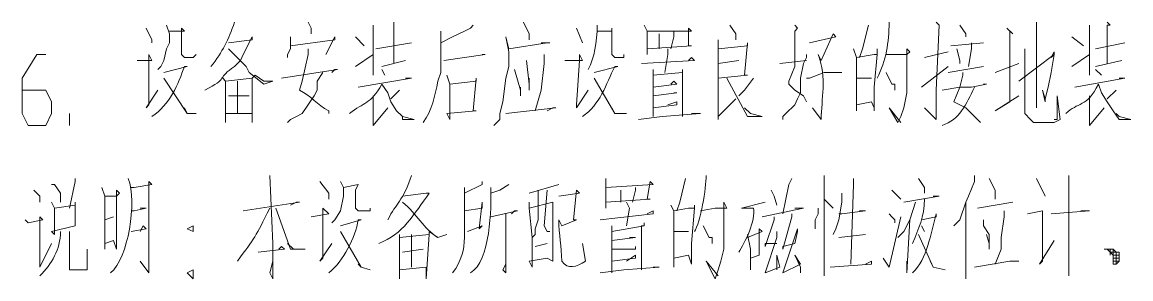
# Model space of a CAD drawing. Header units: millimetres. Extents: x -219 to 948, y -831 to -7.
# Drawn here: x 455.6 to 523.3, y -562.8 to -547.2 of the extents above; entities that cross this region are included whole.
import ezdxf

# ---------------------------------------------------------------- set-up
doc = ezdxf.new("R2010")
doc.units = ezdxf.units.MM
doc.layers.add('1', color=7, linetype='Continuous')

msp = doc.modelspace()

# ---------------------------------------------------------------- linework, layer by layer
at = {"layer": '1', "color": 0, "lineweight": 5}
for points in [[(463.175, -547.529), (463.535, -548.249), (463.535, -548.429)], [(464.435, -547.349), (464.615, -547.889), (464.615, -548.429), (464.435, -548.789), (464.255, -549.509), (464.075, -549.869), (463.895, -550.049)], [(464.615, -547.709), (465.515, -547.709), (465.335, -547.529), (465.335, -548.069), (465.335, -549.149), (465.515, -549.329), (466.055, -549.329), (466.235, -549.149)], [(473.075, -547.169), (473.255, -547.529), (473.255, -547.889)], [(477.035, -547.349), (477.035, -550.409)], [(478.295, -547.169), (478.295, -547.349), (478.295, -547.349), (478.295, -549.689)], [(486.215, -547.169), (486.575, -547.889), (486.575, -548.249)], [(489.455, -547.529), (489.815, -548.429)], [(493.595, -547.349), (493.775, -547.709), (493.775, -549.149), (493.775, -548.789), (496.475, -548.609), (496.295, -548.609), (496.295, -547.529), (496.475, -547.709), (493.775, -547.709)], [(498.815, -547.349), (499.175, -547.889), (499.175, -548.249)], [(502.775, -547.349), (502.955, -547.529), (502.775, -547.709), (502.775, -548.609), (502.775, -549.869), (502.415, -550.769), (502.415, -550.949), (502.775, -551.309), (503.315, -551.669), (503.495, -552.029)], [(507.275, -547.349), (506.915, -548.789), (506.735, -549.329)], [(511.415, -547.169), (511.595, -547.349), (511.595, -547.349), (511.415, -551.309), (511.415, -553.109), (511.415, -553.109), (510.695, -552.389), (511.415, -553.109)], [(512.855, -547.349), (513.215, -547.889), (513.215, -548.069)], [(515.735, -547.529), (516.095, -547.889), (515.915, -547.709), (515.915, -551.849), (515.915, -551.669), (515.915, -552.029), (515.015, -552.569), (515.015, -552.569), (516.455, -551.669)], [(517.535, -547.169), (517.535, -547.529), (517.535, -547.349), (517.535, -552.389), (517.535, -551.669)], [(520.775, -547.349), (520.775, -547.529), (520.775, -547.529), (520.775, -550.409)], [(521.855, -547.169), (522.035, -547.349), (521.855, -547.349), (521.855, -549.689)], [(471.995, -548.069), (471.995, -548.789), (471.815, -549.149), (471.815, -549.329)], [(471.995, -548.609), (474.695, -548.249), (474.695, -548.069), (474.155, -549.149)], [(475.955, -548.069), (476.495, -548.609)], [(487.295, -548.429), (487.655, -548.429), (487.835, -548.429), (487.655, -548.429), (485.315, -548.789), (485.135, -548.069), (485.315, -548.969), (485.315, -549.869), (485.135, -550.589), (484.955, -552.029), (484.775, -552.749), (484.775, -553.109), (484.415, -553.469)], [(494.495, -547.889), (494.495, -548.789)], [(495.395, -547.709), (495.395, -548.069), (495.215, -548.789)], [(519.695, -548.069), (520.415, -548.609)], [(468.215, -548.789), (468.215, -548.789), (469.295, -549.869), (469.475, -550.229), (470.375, -550.949), (470.915, -550.769), (470.375, -550.769), (469.835, -550.409), (469.655, -550.589), (468.035, -550.769), (467.855, -550.589), (468.035, -550.769), (468.035, -553.289), (468.035, -552.749), (469.655, -552.749), (469.655, -553.289), (469.655, -550.589)], [(477.215, -548.789), (479.375, -548.429)], [(495.035, -548.789), (495.035, -549.149), (494.855, -550.229)], [(498.095, -548.249), (498.095, -548.789), (498.095, -553.109), (498.095, -552.929), (499.175, -551.849)], [(498.095, -548.789), (499.895, -548.609), (499.895, -548.429), (499.715, -550.409), (499.895, -550.409), (498.095, -550.589)], [(506.375, -548.789), (506.555, -549.329), (506.555, -552.569), (506.555, -552.209), (507.455, -552.029), (507.635, -552.389), (507.635, -552.569), (507.635, -551.129), (507.815, -549.149), (507.815, -548.789), (507.815, -549.149), (507.635, -549.149), (506.555, -549.329)], [(508.355, -549.149), (509.075, -549.149), (509.615, -549.149), (509.795, -548.969), (509.615, -548.789), (509.615, -549.689), (509.615, -550.589), (509.615, -551.489), (509.435, -552.389), (509.255, -552.929), (509.075, -553.289), (508.535, -552.389), (509.255, -553.289)], [(512.315, -548.609), (514.295, -548.429)], [(512.675, -548.789), (512.855, -549.509), (512.855, -549.689)], [(513.575, -548.429), (513.575, -548.789), (513.395, -549.869)], [(516.815, -548.789), (516.815, -549.149), (516.815, -548.969), (516.815, -552.749), (517.175, -553.109), (517.355, -553.289), (518.615, -553.289), (518.975, -553.109), (518.795, -551.669), (518.795, -553.109), (518.615, -553.109)], [(521.135, -548.789), (522.935, -548.429)], [(455.615, -551.309), (457.055, -551.309), (457.415, -552.029), (457.415, -552.749), (457.055, -553.469), (455.975, -553.469), (455.615, -552.749), (455.615, -550.589), (456.515, -549.149), (457.055, -549.149)], [(462.635, -549.509), (463.535, -549.509), (463.355, -549.149), (463.355, -552.209), (463.175, -552.389), (463.895, -551.309)], [(475.955, -549.869), (477.035, -549.149)], [(477.575, -549.869), (479.015, -549.509)], [(481.355, -549.509), (483.875, -549.149), (483.695, -549.149)], [(486.395, -549.509), (486.575, -550.949), (486.575, -551.309), (486.575, -550.589)], [(487.475, -549.149), (487.475, -549.689), (487.295, -551.309), (486.935, -552.569)], [(488.735, -549.509), (489.815, -549.509), (489.635, -549.149), (489.635, -549.509), (489.455, -552.209), (489.455, -552.389), (490.175, -551.309)], [(493.415, -549.689), (496.655, -549.509), (496.475, -549.329), (496.295, -549.509)], [(499.355, -549.509), (498.095, -549.689)], [(501.875, -549.689), (503.495, -549.509)], [(503.495, -549.149), (503.495, -549.329), (503.315, -549.689), (503.135, -550.589), (503.135, -551.309), (503.135, -551.489), (502.955, -551.849), (502.775, -552.209), (502.235, -552.749), (502.055, -552.929), (502.055, -553.109)], [(510.695, -549.329), (512.135, -548.969)], [(516.455, -550.769), (518.615, -549.149), (518.615, -548.969), (518.435, -549.329), (518.615, -549.149), (518.435, -550.229), (518.255, -551.129), (518.075, -551.849), (518.075, -552.029), (517.895, -551.309), (518.075, -551.849)], [(519.695, -549.869), (520.775, -549.149)], [(521.135, -549.869), (522.755, -549.509)], [(471.455, -550.589), (474.875, -550.049), (474.695, -550.049), (474.515, -550.229)], [(473.975, -550.229), (473.615, -550.769), (473.615, -551.309), (473.435, -551.669), (472.715, -552.749), (472.355, -552.929), (471.995, -553.109), (471.815, -553.289)], [(477.575, -550.049), (477.755, -550.409)], [(485.675, -550.049), (486.035, -551.309), (486.035, -551.669), (486.035, -551.129)], [(494.135, -552.929), (494.135, -550.409), (494.135, -550.049), (494.135, -550.409), (495.935, -550.229), (495.935, -550.049), (495.935, -550.229), (495.935, -552.929)], [(503.495, -550.589), (503.675, -550.589), (504.575, -550.229), (505.655, -550.229), (505.655, -550.229), (505.295, -550.229)], [(508.355, -550.229), (508.715, -550.949), (508.895, -550.949), (508.895, -551.309)], [(510.515, -551.129), (512.135, -549.869)], [(512.135, -550.229), (514.295, -549.869)], [(513.035, -550.229), (513.035, -550.409), (512.855, -551.129), (512.495, -552.029), (513.215, -552.389), (514.115, -553.289)], [(515.015, -550.229), (516.455, -549.689)], [(521.135, -550.049), (521.495, -550.409)], [(464.255, -550.589), (465.695, -552.749), (466.235, -552.749), (465.695, -552.749), (465.515, -552.389)], [(468.755, -550.769), (468.755, -552.749)], [(476.135, -551.129), (479.375, -550.589), (479.195, -550.589), (479.015, -550.589)], [(481.535, -550.409), (481.715, -550.949), (481.715, -553.109), (481.535, -552.749), (483.335, -552.569), (483.155, -552.569), (483.335, -550.589), (483.335, -550.769), (483.335, -550.769), (481.715, -550.949)], [(490.535, -550.589), (490.535, -550.589), (491.795, -552.749), (492.515, -552.749), (491.795, -552.749), (491.615, -552.389)], [(494.135, -551.129), (495.575, -550.949), (495.395, -550.769), (495.215, -550.949)], [(498.635, -550.589), (499.895, -552.929), (500.795, -552.929), (500.075, -552.749), (499.715, -552.389)], [(500.255, -550.589), (499.715, -551.309), (499.355, -551.669)], [(506.555, -550.589), (507.455, -550.589)], [(519.875, -551.129), (522.935, -550.589), (522.935, -550.589), (522.575, -550.589)], [(477.575, -550.949), (477.935, -551.489), (478.115, -552.029), (478.475, -552.569), (478.835, -552.929), (478.835, -553.109), (479.555, -553.109), (478.835, -552.929), (478.655, -552.749)], [(478.655, -551.309), (478.655, -551.309), (478.115, -551.849)], [(494.135, -551.669), (495.575, -551.489), (495.395, -551.489)], [(511.775, -551.309), (512.855, -551.129), (513.575, -551.129), (514.475, -550.949), (514.475, -550.949), (514.295, -550.949)], [(521.315, -550.949), (521.495, -551.489), (521.855, -552.029), (522.215, -552.569), (522.575, -553.109), (523.295, -553.109), (522.575, -552.929), (522.395, -552.749)], [(522.395, -551.309), (522.395, -551.309), (521.855, -551.849)], [(468.215, -551.669), (469.475, -551.669)], [(477.035, -551.669), (477.035, -553.469), (477.935, -552.389)], [(494.135, -552.389), (495.575, -552.209), (495.575, -552.029), (495.035, -552.209)], [(520.775, -551.669), (520.775, -552.029), (520.775, -553.289), (520.775, -553.469), (521.675, -552.389)], [(458.495, -553.469), (458.495, -552.749)], [(485.135, -552.749), (488.195, -552.389), (488.015, -552.389), (487.655, -552.569)], [(496.475, -552.749), (496.655, -552.749), (497.015, -552.749), (494.675, -552.929), (493.235, -553.109)], [(458.855, -556.709), (458.855, -556.889), (458.495, -558.509)], [(470.735, -556.529), (470.915, -560.669), (470.915, -562.829), (470.735, -562.469), (470.915, -561.749)], [(473.795, -556.889), (474.335, -557.609), (474.335, -557.969)], [(475.055, -556.889), (475.235, -557.249), (475.235, -557.789), (475.055, -558.689), (474.695, -559.229), (474.515, -559.409)], [(491.255, -556.709), (491.255, -558.509), (491.255, -558.149), (493.955, -557.969), (493.775, -557.969), (493.955, -556.889), (494.135, -557.069), (491.255, -557.249)], [(496.115, -556.709), (495.755, -558.149), (495.575, -558.689)], [(502.595, -556.709), (502.415, -557.069), (502.055, -558.869)], [(504.575, -556.529), (504.575, -556.889), (504.575, -562.649), (504.575, -561.749)], [(506.375, -556.709), (506.375, -557.069), (506.195, -561.929)], [(510.335, -556.709), (510.695, -557.249), (510.695, -557.609)], [(513.755, -556.529), (513.755, -556.889), (513.395, -557.789), (513.215, -558.149), (512.855, -559.229), (512.495, -559.589)], [(514.655, -556.709), (515.015, -557.429), (515.015, -557.969), (515.015, -557.429)], [(517.535, -556.709), (518.075, -557.789)], [(519.515, -556.529), (519.515, -562.649), (519.515, -561.749)], [(456.335, -557.429), (456.695, -557.789), (456.695, -558.149), (456.695, -557.789)], [(457.415, -557.069), (457.595, -557.069), (457.955, -557.609), (457.955, -558.149)], [(460.475, -557.249), (460.655, -557.789), (460.655, -561.029), (460.655, -560.669), (461.195, -560.489), (461.375, -561.029), (461.375, -557.429), (461.555, -557.609), (461.375, -557.789), (460.655, -557.789)], [(475.235, -557.249), (476.135, -557.069), (476.135, -557.069), (475.955, -557.429), (475.955, -558.509), (476.135, -558.689), (476.855, -558.689), (476.855, -558.509)], [(486.575, -557.609), (488.375, -557.069)], [(487.115, -557.429), (487.115, -559.229), (486.935, -559.769), (486.935, -560.129), (486.755, -560.309)], [(487.655, -557.429), (487.475, -559.589), (487.655, -559.949), (487.835, -559.949)], [(492.155, -557.429), (492.155, -558.149)], [(493.055, -557.249), (493.055, -557.429), (492.875, -558.149)], [(501.335, -557.429), (501.515, -557.789), (501.695, -558.329)], [(505.655, -557.609), (505.655, -558.149), (505.475, -559.229), (505.295, -559.769), (505.115, -560.129)], [(508.715, -557.429), (509.075, -557.789), (509.255, -557.969)], [(457.415, -558.149), (457.595, -558.509), (457.595, -560.129), (457.415, -559.949), (458.855, -559.589), (458.855, -559.589), (458.855, -558.149), (458.855, -558.329), (457.595, -558.509)], [(469.115, -558.689), (472.535, -558.149), (472.355, -558.149), (471.995, -558.329)], [(482.795, -559.949), (483.695, -559.589), (483.515, -559.769), (483.695, -558.149), (483.695, -558.509), (482.615, -558.689)], [(486.575, -558.149), (486.575, -558.509), (486.755, -560.309), (486.755, -562.109), (486.575, -561.749), (487.655, -561.569), (488.015, -561.749), (488.015, -560.309), (488.015, -558.149), (488.015, -558.149), (486.575, -558.509)], [(492.515, -558.149), (492.695, -558.509), (492.515, -559.589)], [(495.215, -558.329), (495.395, -558.689), (495.395, -562.109), (495.395, -561.569), (496.295, -561.389), (496.475, -561.929), (496.475, -560.669), (496.655, -558.509), (496.655, -558.329), (496.655, -558.509), (496.295, -558.509), (495.395, -558.689)], [(497.015, -558.689), (497.915, -558.509), (498.455, -558.509), (498.635, -558.509), (498.455, -558.149), (498.455, -559.049), (498.455, -559.949), (498.455, -561.029), (498.275, -561.749), (498.095, -562.289), (497.915, -562.829), (497.375, -561.749), (498.095, -562.649)], [(504.575, -557.969), (504.935, -558.329), (505.115, -558.509)], [(510.155, -558.149), (509.795, -559.229), (509.435, -559.949), (509.075, -560.309)], [(509.435, -558.149), (511.595, -557.789), (511.595, -557.789), (511.235, -557.789)], [(513.215, -558.149), (513.215, -562.829), (513.215, -561.929)], [(513.935, -558.509), (516.095, -558.149)], [(462.275, -558.689), (462.455, -558.689), (463.175, -558.509), (462.815, -558.509)], [(471.095, -558.509), (471.995, -561.029), (472.895, -561.029), (472.175, -561.029), (471.815, -560.669)], [(473.255, -559.049), (474.335, -558.869), (473.975, -558.509), (473.975, -561.569), (473.795, -561.749), (474.515, -560.669)], [(484.235, -559.049), (485.855, -558.689), (485.675, -558.689), (485.495, -558.869)], [(485.135, -558.869), (485.135, -562.469), (484.955, -562.289), (485.135, -561.929)], [(490.895, -559.229), (494.135, -558.869), (494.135, -558.689), (493.775, -558.869)], [(500.795, -559.049), (503.315, -558.509), (503.135, -558.509), (502.775, -558.509)], [(502.595, -558.869), (502.595, -559.049), (502.055, -561.029), (502.055, -560.849), (502.775, -560.669), (502.955, -559.949), (502.955, -559.769), (502.055, -562.469), (502.055, -562.469), (503.135, -561.929), (502.775, -561.389), (503.135, -562.109), (503.135, -562.469)], [(504.215, -558.509), (504.215, -558.869), (504.035, -559.229), (504.035, -559.769)], [(505.475, -558.869), (505.655, -558.869), (507.095, -558.689), (506.735, -558.689)], [(508.535, -558.869), (508.715, -559.049), (508.895, -559.229), (508.895, -559.409)], [(515.555, -558.689), (515.555, -559.049), (515.375, -560.309), (515.375, -561.029), (515.015, -561.929)], [(516.995, -558.869), (517.895, -558.689), (517.895, -561.749), (517.715, -561.929), (518.615, -560.489)], [(518.435, -558.869), (520.775, -558.689), (520.235, -558.689)], [(455.795, -559.229), (455.975, -559.409), (456.875, -559.229), (456.695, -559.049), (456.695, -562.109), (457.415, -560.669)], [(460.655, -559.229), (461.195, -559.049)], [(462.275, -559.949), (463.175, -559.769), (462.995, -559.589), (462.815, -559.949)], [(466.055, -559.949), (466.055, -559.769), (466.055, -559.589), (465.695, -559.769), (466.055, -559.949)], [(491.615, -562.469), (491.615, -559.769), (491.615, -559.589), (491.615, -559.949), (493.595, -559.589), (493.595, -559.409), (493.595, -559.589), (493.415, -559.589), (493.415, -562.289)], [(497.195, -559.589), (497.555, -560.309), (497.735, -560.309), (497.735, -560.669)], [(501.515, -559.049), (501.515, -559.229), (500.975, -560.849), (500.975, -560.669), (501.695, -560.669)], [(508.175, -561.569), (508.535, -562.109), (509.255, -559.049)], [(509.795, -559.229), (509.615, -562.469), (509.615, -561.749)], [(510.515, -559.589), (510.695, -559.949)], [(514.295, -559.229), (514.295, -559.589), (514.655, -560.129), (514.655, -560.669), (514.655, -561.029), (514.655, -560.669), (514.475, -560.129)], [(458.495, -559.949), (458.495, -562.109), (458.495, -562.289), (459.575, -562.289), (459.575, -561.029)], [(475.055, -559.949), (476.315, -562.109), (476.855, -562.289), (476.315, -562.109), (476.135, -561.929)], [(479.375, -560.129), (479.375, -562.109)], [(491.615, -560.489), (493.055, -560.309), (493.055, -560.309), (492.695, -560.309)], [(495.395, -559.949), (496.295, -559.949)], [(499.895, -560.129), (500.075, -561.029), (500.075, -562.289), (500.075, -561.569), (500.615, -561.389), (500.615, -561.389), (500.615, -559.769), (500.795, -559.949), (499.895, -560.309)], [(501.695, -559.949), (501.695, -560.309), (500.975, -562.469), (500.975, -562.469), (501.875, -562.109), (501.695, -561.389), (501.695, -562.289), (501.695, -562.109)], [(505.475, -560.309), (507.095, -560.129)], [(510.335, -560.129), (510.335, -560.129), (511.235, -562.109), (511.955, -562.289), (511.235, -562.109), (511.055, -561.749)], [(470.015, -561.209), (471.635, -561.029), (471.455, -560.849), (471.275, -561.029)], [(478.835, -561.209), (480.095, -561.029)], [(487.655, -560.669), (486.935, -560.849)], [(491.615, -561.029), (493.055, -561.029), (493.055, -560.849)], [(521.675, -561.029), (522.035, -561.029), (522.215, -561.029), (522.395, -561.209), (522.575, -561.209), (522.575, -561.389), (522.575, -561.389), (522.575, -561.569), (522.575, -561.749), (522.575, -561.749), (522.395, -561.929), (522.215, -561.929), (522.215, -561.749), (522.215, -561.389), (522.215, -561.389), (522.035, -561.209), (521.855, -561.029), (521.675, -561.029)], [(521.855, -561.029), (521.855, -561.029)], [(521.855, -561.029), (522.035, -561.029)], [(522.215, -561.029), (521.855, -561.029)], [(522.035, -561.389), (522.035, -561.029), (522.035, -561.209)], [(522.215, -561.749), (522.215, -561.029)], [(522.215, -561.029), (522.215, -561.389)], [(491.615, -561.749), (493.055, -561.569), (493.055, -561.389), (492.515, -561.749)], [(522.035, -561.209), (522.395, -561.209), (522.035, -561.209), (522.575, -561.209)], [(522.215, -561.209), (522.215, -561.749)], [(522.575, -561.389), (522.215, -561.389)], [(522.215, -561.389), (522.575, -561.389)], [(522.575, -561.569), (522.215, -561.569)], [(522.395, -561.749), (522.395, -561.209), (522.395, -561.929)], [(522.575, -561.749), (522.575, -561.209)], [(522.575, -561.389), (522.575, -561.749)], [(466.055, -562.829), (466.055, -562.469), (466.055, -562.289), (465.695, -562.469), (466.055, -562.829)], [(494.135, -562.109), (494.315, -562.109), (494.495, -562.109), (492.335, -562.289), (490.895, -562.469)], [(504.935, -562.109), (507.455, -561.929), (507.455, -561.749), (507.095, -561.929)], [(513.755, -562.109), (515.915, -561.749), (516.455, -561.749)], [(522.215, -561.749), (522.575, -561.749), (522.215, -561.749)], [(522.215, -561.749), (522.575, -561.749)]]:
    msp.add_lwpolyline(points, dxfattribs=at)
for points in [[(468.575, -547.169), (468.215, -548.249), (467.855, -548.969), (467.135, -549.869)], [(490.715, -547.349), (490.715, -548.429), (490.535, -549.329), (490.175, -550.049)], [(508.535, -547.169), (508.535, -548.429), (508.355, -549.509), (507.815, -550.589)], [(477.575, -550.949), (476.855, -552.209), (476.495, -552.029), (475.595, -552.749)], [(513.755, -551.129), (513.215, -552.209), (512.855, -553.109), (511.775, -553.469)], [(521.315, -550.949), (520.595, -552.389), (520.055, -552.029), (519.335, -552.749)], [(462.095, -556.709), (462.635, -558.149), (462.095, -561.569), (461.015, -562.469)], [(479.375, -556.529), (478.835, -558.149), (478.475, -558.149), (477.935, -559.229)], [(497.375, -556.529), (497.375, -557.249), (497.015, -559.409), (496.655, -559.949)], [(510.695, -557.969), (510.695, -559.049), (510.335, -559.769), (509.975, -560.669)], [(470.735, -558.509), (469.835, -560.309), (469.835, -560.309), (468.755, -561.749)], [(457.955, -559.949), (457.955, -561.029), (457.415, -561.929), (456.695, -562.649)]]:
    msp.add_open_spline(points, degree=3, dxfattribs=at)
for points, knots in [([(483.155, -547.349), (483.155, -547.349), (482.975, -547.529), (482.975, -547.529), (482.975, -547.529), (482.615, -547.709), (482.615, -547.709), (482.615, -547.709), (481.895, -548.069), (481.895, -548.069), (481.895, -548.069), (481.175, -548.429), (481.175, -548.429), (481.175, -548.429), (481.175, -547.709), (481.175, -547.709), (481.175, -547.709), (481.175, -548.429), (481.175, -548.429), (481.175, -548.429), (481.175, -548.609), (481.175, -548.609), (481.175, -548.609), (481.175, -549.329), (481.175, -549.329), (481.175, -549.329), (481.175, -550.229), (481.175, -550.229), (481.175, -550.229), (480.995, -550.769), (480.995, -550.769), (480.815, -551.669), (480.635, -552.569), (480.095, -553.289)], [0, 0, 0, 0, 1, 1, 1, 2, 2, 2, 3, 3, 3, 4, 4, 4, 5, 5, 5, 6, 6, 6, 7, 7, 7, 8, 8, 8, 9, 9, 9, 10, 10, 10, 11, 11, 11, 11]), ([(490.715, -547.709), (490.715, -547.709), (491.615, -547.709), (491.615, -547.709), (491.615, -547.709), (491.615, -547.529), (491.615, -547.529), (491.615, -548.069), (491.615, -548.609), (491.615, -549.149), (491.615, -549.149), (491.795, -549.329), (491.795, -549.329), (491.795, -549.329), (492.335, -549.329), (492.335, -549.329), (492.335, -549.329), (492.335, -549.149), (492.335, -549.149)], [0, 0, 0, 0, 1, 1, 1, 2, 2, 2, 3, 3, 3, 4, 4, 4, 5, 5, 5, 6, 6, 6, 6]), ([(468.215, -548.429), (468.215, -548.429), (469.655, -548.249), (469.655, -548.249), (469.655, -548.249), (469.655, -548.069), (469.655, -548.069), (469.655, -548.069), (469.115, -549.149), (469.115, -549.149), (469.115, -549.149), (468.935, -549.509), (468.935, -549.509), (468.935, -549.509), (468.575, -549.869), (468.575, -549.869), (468.575, -549.869), (468.575, -549.869), (468.575, -549.869), (467.495, -550.589), (468.215, -550.589), (466.775, -551.309)], [0, 0, 0, 0, 1, 1, 1, 2, 2, 2, 3, 3, 3, 4, 4, 4, 5, 5, 5, 6, 6, 6, 7, 7, 7, 7]), ([(503.675, -548.429), (503.675, -548.429), (505.295, -548.069), (505.295, -548.069), (505.295, -548.069), (505.115, -547.889), (505.115, -547.889), (505.115, -547.889), (504.395, -549.509), (504.395, -549.509), (504.395, -549.509), (504.215, -549.149), (504.215, -549.149), (504.755, -550.589), (504.395, -551.849), (504.395, -553.109), (504.395, -553.109), (503.855, -552.389), (503.855, -552.389), (503.855, -552.389), (504.395, -553.109), (504.395, -553.109), (504.395, -553.109), (504.395, -552.749), (504.395, -552.749)], [0, 0, 0, 0, 1, 1, 1, 2, 2, 2, 3, 3, 3, 4, 4, 4, 5, 5, 5, 6, 6, 6, 7, 7, 7, 8, 8, 8, 8]), ([(473.075, -548.789), (473.075, -548.789), (473.075, -549.149), (473.075, -549.149), (473.075, -549.149), (472.715, -550.769), (472.715, -550.769), (472.715, -550.769), (472.535, -551.309), (472.535, -551.309), (473.255, -551.669), (473.615, -552.209), (474.335, -552.569), (474.335, -552.569), (474.335, -552.749), (474.335, -552.749)], [0, 0, 0, 0, 1, 1, 1, 2, 2, 2, 3, 3, 3, 4, 4, 4, 5, 5, 5, 5]), ([(464.255, -550.229), (464.255, -550.229), (465.695, -549.869), (465.695, -549.869), (465.695, -549.869), (465.515, -549.869), (465.515, -549.869), (465.155, -550.949), (464.615, -552.209), (463.535, -552.929)], [0, 0, 0, 0, 1, 1, 1, 2, 2, 2, 3, 3, 3, 3]), ([(490.535, -550.229), (490.535, -550.229), (491.975, -549.869), (491.975, -549.869), (491.975, -549.869), (491.795, -549.869), (491.795, -549.869), (491.255, -550.949), (490.895, -552.209), (489.815, -552.929)], [0, 0, 0, 0, 1, 1, 1, 2, 2, 2, 3, 3, 3, 3]), ([(462.275, -557.249), (462.275, -557.249), (462.455, -557.249), (462.455, -557.249), (462.455, -557.249), (463.535, -557.069), (463.535, -557.069), (463.535, -557.069), (463.355, -556.889), (463.355, -556.889), (463.355, -558.869), (463.355, -560.669), (463.355, -562.469), (463.355, -562.469), (462.815, -561.749), (462.815, -561.749)], [0, 0, 0, 0, 1, 1, 1, 2, 2, 2, 3, 3, 3, 4, 4, 4, 5, 5, 5, 5]), ([(483.695, -556.889), (483.695, -556.889), (483.695, -557.069), (483.695, -557.069), (483.695, -557.069), (482.615, -557.609), (482.615, -557.609), (482.615, -557.609), (482.615, -557.249), (482.615, -557.249), (482.615, -557.249), (482.615, -557.609), (482.615, -557.609), (482.615, -557.609), (482.615, -559.769), (482.615, -559.769), (482.615, -559.769), (482.615, -560.309), (482.615, -560.309), (482.615, -561.029), (482.435, -561.749), (481.895, -562.469)], [0, 0, 0, 0, 1, 1, 1, 2, 2, 2, 3, 3, 3, 4, 4, 4, 5, 5, 5, 6, 6, 6, 7, 7, 7, 7]), ([(478.835, -557.789), (478.835, -557.789), (480.275, -557.609), (480.275, -557.609), (480.275, -557.609), (480.455, -557.609), (480.455, -557.609), (479.555, -558.869), (478.835, -560.129), (477.395, -560.669)], [0, 0, 0, 0, 1, 1, 1, 2, 2, 2, 3, 3, 3, 3]), ([(485.315, -557.069), (485.315, -557.069), (484.775, -557.429), (484.775, -557.429), (484.775, -557.429), (484.235, -557.609), (484.235, -557.609), (484.235, -557.609), (484.235, -557.249), (484.235, -557.249), (484.235, -558.509), (484.235, -561.749), (482.975, -562.469)], [0, 0, 0, 0, 1, 1, 1, 2, 2, 2, 3, 3, 3, 4, 4, 4, 4]), ([(488.375, -557.789), (488.375, -557.789), (489.635, -557.609), (489.635, -557.609), (489.635, -557.609), (489.455, -557.429), (489.455, -557.429), (489.455, -557.429), (489.275, -559.229), (489.275, -559.229), (489.275, -559.229), (489.455, -559.229), (489.455, -559.229), (489.455, -559.229), (488.555, -559.589), (488.555, -559.589), (488.555, -559.589), (488.375, -559.229), (488.375, -559.229), (488.375, -560.129), (488.555, -560.849), (488.555, -561.749), (488.915, -562.289), (489.455, -562.109), (489.995, -561.749), (489.995, -561.749), (489.815, -560.669), (489.815, -560.669), (489.815, -560.669), (489.995, -561.749), (489.995, -561.749)], [0, 0, 0, 0, 1, 1, 1, 2, 2, 2, 3, 3, 3, 4, 4, 4, 5, 5, 5, 6, 6, 6, 7, 7, 7, 8, 8, 8, 9, 9, 9, 10, 10, 10, 10]), ([(478.835, -558.149), (479.735, -558.869), (480.095, -559.769), (480.995, -560.309), (480.995, -560.309), (481.535, -560.129), (481.535, -560.129), (481.535, -560.129), (480.995, -560.309), (480.995, -560.309), (480.995, -560.309), (480.455, -559.949), (480.455, -559.949), (480.455, -559.949), (480.455, -560.129), (480.455, -560.129), (480.455, -560.129), (478.655, -560.309), (478.655, -560.309), (478.655, -560.309), (478.655, -560.129), (478.655, -560.129), (478.655, -560.129), (478.655, -560.129), (478.655, -560.129), (478.655, -560.129), (478.655, -562.829), (478.655, -562.829), (478.655, -562.829), (478.655, -562.289), (478.655, -562.289), (478.655, -562.289), (480.275, -562.109), (480.275, -562.109), (480.275, -562.109), (480.275, -562.829), (480.275, -562.829), (480.275, -562.829), (480.455, -560.129), (480.455, -560.129)], [0, 0, 0, 0, 1, 1, 1, 2, 2, 2, 3, 3, 3, 4, 4, 4, 5, 5, 5, 6, 6, 6, 7, 7, 7, 8, 8, 8, 9, 9, 9, 10, 10, 10, 11, 11, 11, 12, 12, 12, 13, 13, 13, 13]), ([(500.975, -558.149), (500.975, -558.149), (499.535, -558.509), (499.535, -558.509), (499.535, -558.509), (500.255, -558.509), (500.255, -558.509), (500.435, -559.229), (499.715, -560.669), (499.355, -561.209)], [0, 0, 0, 0, 1, 1, 1, 2, 2, 2, 3, 3, 3, 3]), ([(510.515, -559.229), (510.515, -559.229), (511.415, -559.049), (511.415, -559.049), (511.415, -559.049), (511.415, -558.869), (511.415, -558.869), (511.055, -560.129), (510.875, -561.569), (509.975, -562.469)], [0, 0, 0, 0, 1, 1, 1, 2, 2, 2, 3, 3, 3, 3]), ([(475.055, -559.589), (475.055, -559.589), (476.315, -559.229), (476.315, -559.229), (476.315, -559.229), (476.135, -559.229), (476.135, -559.229), (475.955, -560.309), (475.235, -561.749), (474.335, -562.469)], [0, 0, 0, 0, 1, 1, 1, 2, 2, 2, 3, 3, 3, 3])]:
    msp.add_open_spline(points, degree=3, knots=knots, dxfattribs=at)

doc.saveas('drawing.dxf')
